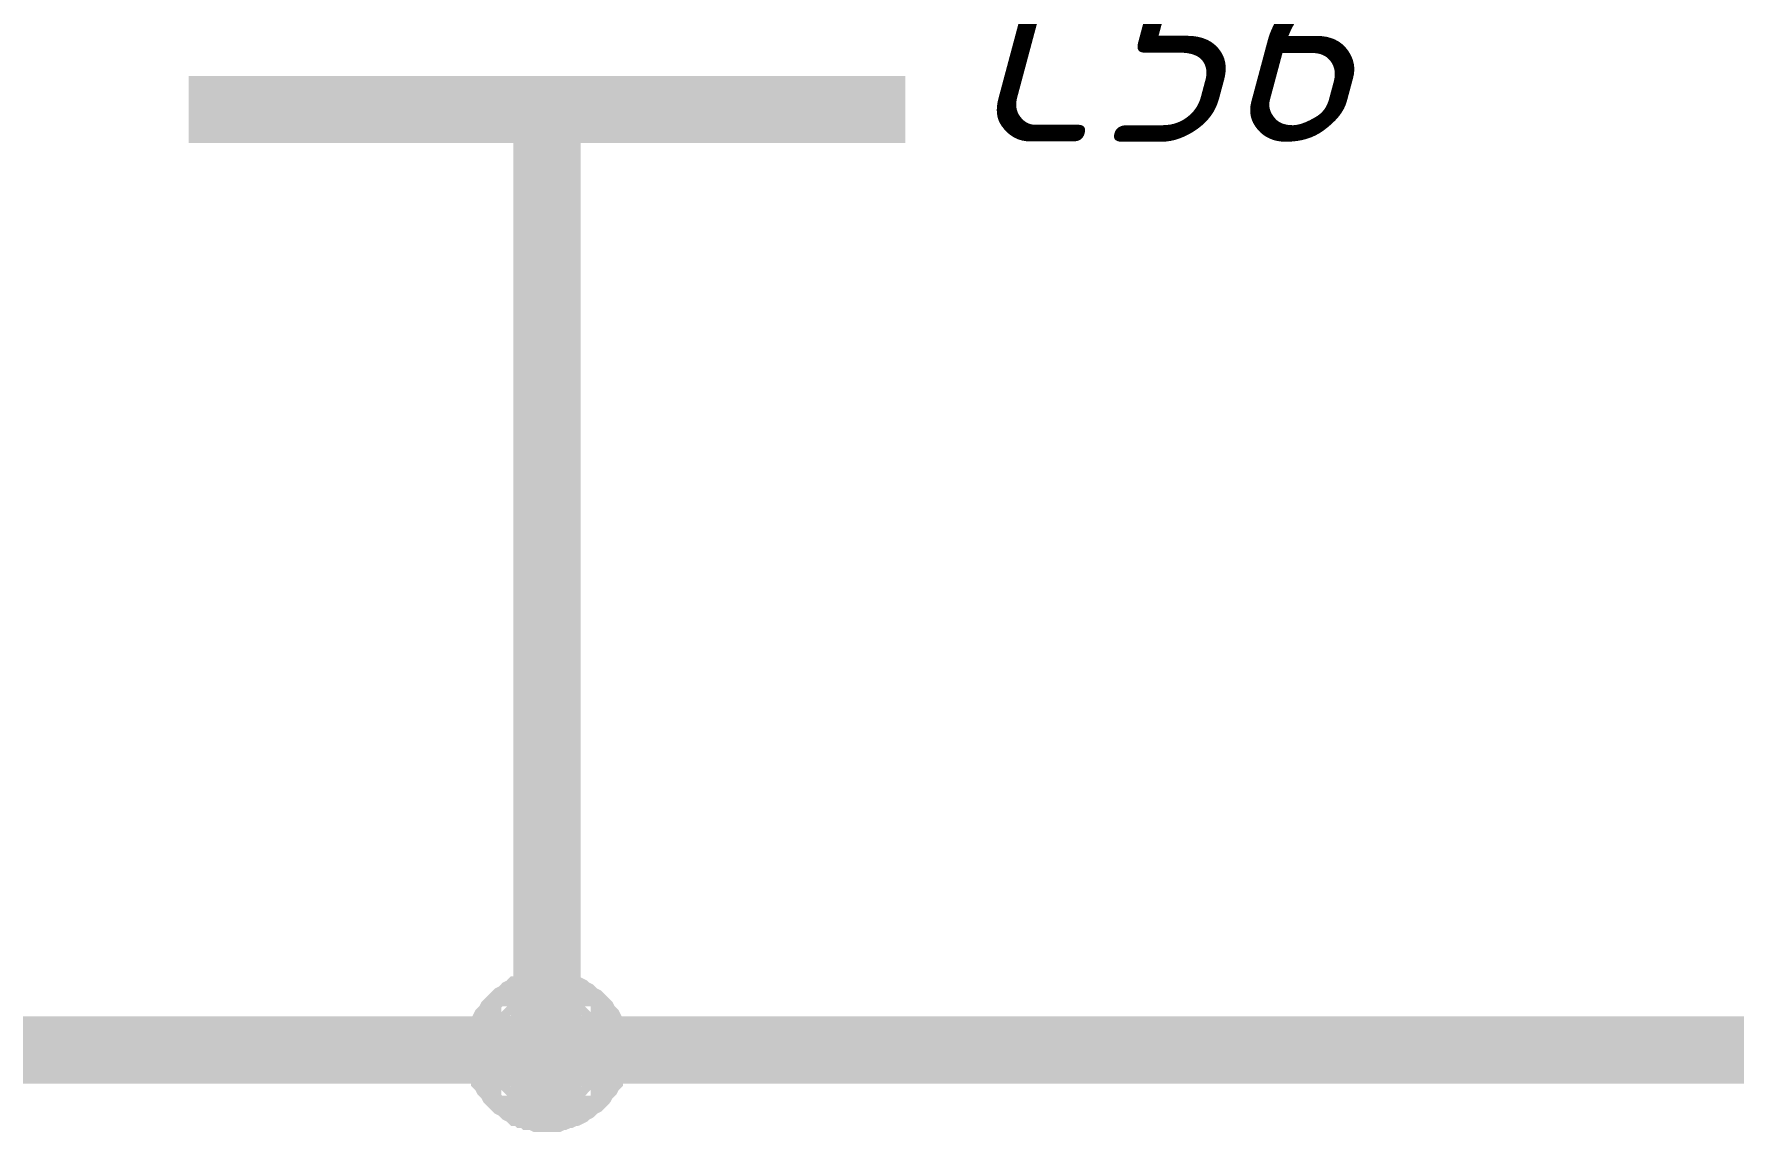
# Model space of a CAD drawing. Header units: inches. Extents: x 0 to 841, y 0 to 594.
# Drawn here: x 529.29 to 548.25, y 39.09 to 51.33 of the extents above; entities that cross this region are included whole.
import ezdxf

# ---------------------------------------------------------------- set-up
doc = ezdxf.new("R2010")
doc.units = ezdxf.units.IN
doc.layers.add('Sheet', color=255, linetype='Continuous')
doc.styles.get("Standard").update_dxf_attribs({"font": 'isocpeui.ttf'})

msp = doc.modelspace()

# ---------------------------------------------------------------- linework, layer by layer
at = {"layer": 'Sheet'}
for points in [[(531.015, 50.488, 0.749, 0.749, 0), (539.01, 50.488, 0.749, 0.749, 0)], [(535.012, 50.488, 0.749, 0.749, 0), (535.012, 44.986, 0.749, 0.749, 0)], [(535.012, 49.994, 0.3, 0.3, 0), (535.012, 44.986, 0.3, 0.3, 0)], [(535.012, 40, 0.749, 0.749, 0), (535.012, 44.986, 0.749, 0.749, 0)], [(534.249, 40, 0.3, 0.3, 0), (534.249, 40.045, 0.3, 0.3, 0), (534.249, 40.067, 0.3, 0.3, 0), (534.249, 40.112, 0.3, 0.3, 0), (534.271, 40.157, 0.3, 0.3, 0), (534.271, 40.179, 0.3, 0.3, 0), (534.294, 40.224, 0.3, 0.3, 0), (534.294, 40.247, 0.3, 0.3, 0), (534.316, 40.292, 0.3, 0.3, 0), (534.316, 40.314, 0.3, 0.3, 0), (534.339, 40.359, 0.3, 0.3, 0), (534.361, 40.382, 0.3, 0.3, 0), (534.384, 40.404, 0.3, 0.3, 0), (534.406, 40.449, 0.3, 0.3, 0), (534.428, 40.471, 0.3, 0.3, 0), (534.451, 40.494, 0.3, 0.3, 0), (534.473, 40.516, 0.3, 0.3, 0), (534.496, 40.539, 0.3, 0.3, 0), (534.518, 40.561, 0.3, 0.3, 0), (534.563, 40.584, 0.3, 0.3, 0), (534.586, 40.606, 0.3, 0.3, 0), (534.608, 40.629, 0.3, 0.3, 0), (534.653, 40.651, 0.3, 0.3, 0), (534.675, 40.674, 0.3, 0.3, 0), (534.72, 40.674, 0.3, 0.3, 0), (534.743, 40.696, 0.3, 0.3, 0), (534.788, 40.696, 0.3, 0.3, 0), (534.81, 40.718, 0.3, 0.3, 0), (534.855, 40.718, 0.3, 0.3, 0), (534.9, 40.741, 0.3, 0.3, 0), (534.923, 40.741, 0.3, 0.3, 0), (534.967, 40.741, 0.3, 0.3, 0), (535.012, 40.741, 0.3, 0.3, 0)], [(534.249, 40, 0.0991, 0.0991, 0), (534.249, 40.045, 0.0991, 0.0991, 0), (534.249, 40.067, 0.0991, 0.0991, 0), (534.249, 40.112, 0.0991, 0.0991, 0), (534.271, 40.157, 0.0991, 0.0991, 0), (534.271, 40.179, 0.0991, 0.0991, 0), (534.294, 40.224, 0.0991, 0.0991, 0), (534.294, 40.247, 0.0991, 0.0991, 0), (534.316, 40.292, 0.0991, 0.0991, 0), (534.316, 40.314, 0.0991, 0.0991, 0), (534.339, 40.359, 0.0991, 0.0991, 0), (534.361, 40.382, 0.0991, 0.0991, 0), (534.384, 40.404, 0.0991, 0.0991, 0), (534.406, 40.449, 0.0991, 0.0991, 0), (534.428, 40.471, 0.0991, 0.0991, 0), (534.451, 40.494, 0.0991, 0.0991, 0), (534.473, 40.516, 0.0991, 0.0991, 0), (534.496, 40.539, 0.0991, 0.0991, 0), (534.518, 40.561, 0.0991, 0.0991, 0), (534.563, 40.584, 0.0991, 0.0991, 0), (534.586, 40.606, 0.0991, 0.0991, 0), (534.608, 40.629, 0.0991, 0.0991, 0), (534.653, 40.651, 0.0991, 0.0991, 0), (534.675, 40.674, 0.0991, 0.0991, 0), (534.72, 40.674, 0.0991, 0.0991, 0), (534.743, 40.696, 0.0991, 0.0991, 0), (534.788, 40.696, 0.0991, 0.0991, 0), (534.81, 40.718, 0.0991, 0.0991, 0), (534.855, 40.718, 0.0991, 0.0991, 0), (534.9, 40.741, 0.0991, 0.0991, 0), (534.923, 40.741, 0.0991, 0.0991, 0), (534.967, 40.741, 0.0991, 0.0991, 0), (535.012, 40.741, 0.0991, 0.0991, 0)], [(535.012, 40.741, 0.3, 0.3, 0), (535.012, 40.741, 0.3, 0.3, 0)], [(535.012, 40.741, 0.3, 0.3, 0), (535.057, 40.741, 0.3, 0.3, 0), (535.08, 40.741, 0.3, 0.3, 0), (535.125, 40.741, 0.3, 0.3, 0), (535.17, 40.718, 0.3, 0.3, 0), (535.192, 40.718, 0.3, 0.3, 0), (535.237, 40.696, 0.3, 0.3, 0), (535.259, 40.696, 0.3, 0.3, 0), (535.304, 40.674, 0.3, 0.3, 0), (535.327, 40.674, 0.3, 0.3, 0), (535.372, 40.651, 0.3, 0.3, 0), (535.394, 40.629, 0.3, 0.3, 0), (535.439, 40.606, 0.3, 0.3, 0), (535.462, 40.584, 0.3, 0.3, 0), (535.484, 40.561, 0.3, 0.3, 0), (535.529, 40.539, 0.3, 0.3, 0), (535.551, 40.516, 0.3, 0.3, 0), (535.574, 40.494, 0.3, 0.3, 0), (535.596, 40.471, 0.3, 0.3, 0), (535.619, 40.449, 0.3, 0.3, 0), (535.641, 40.404, 0.3, 0.3, 0), (535.664, 40.382, 0.3, 0.3, 0), (535.686, 40.359, 0.3, 0.3, 0), (535.709, 40.314, 0.3, 0.3, 0), (535.709, 40.292, 0.3, 0.3, 0), (535.731, 40.247, 0.3, 0.3, 0), (535.731, 40.224, 0.3, 0.3, 0), (535.753, 40.179, 0.3, 0.3, 0), (535.753, 40.157, 0.3, 0.3, 0), (535.776, 40.112, 0.3, 0.3, 0), (535.776, 40.067, 0.3, 0.3, 0), (535.776, 40.045, 0.3, 0.3, 0), (535.776, 40, 0.3, 0.3, 0)], [(535.012, 40.741, 0.0991, 0.0991, 0), (535.012, 40.741, 0.0991, 0.0991, 0)], [(535.012, 40.741, 0.0991, 0.0991, 0), (535.057, 40.741, 0.0991, 0.0991, 0), (535.08, 40.741, 0.0991, 0.0991, 0), (535.125, 40.741, 0.0991, 0.0991, 0), (535.17, 40.718, 0.0991, 0.0991, 0), (535.192, 40.718, 0.0991, 0.0991, 0), (535.237, 40.696, 0.0991, 0.0991, 0), (535.259, 40.696, 0.0991, 0.0991, 0), (535.304, 40.674, 0.0991, 0.0991, 0), (535.327, 40.674, 0.0991, 0.0991, 0), (535.372, 40.651, 0.0991, 0.0991, 0), (535.394, 40.629, 0.0991, 0.0991, 0), (535.439, 40.606, 0.0991, 0.0991, 0), (535.462, 40.584, 0.0991, 0.0991, 0), (535.484, 40.561, 0.0991, 0.0991, 0), (535.529, 40.539, 0.0991, 0.0991, 0), (535.551, 40.516, 0.0991, 0.0991, 0), (535.574, 40.494, 0.0991, 0.0991, 0), (535.596, 40.471, 0.0991, 0.0991, 0), (535.619, 40.449, 0.0991, 0.0991, 0), (535.641, 40.404, 0.0991, 0.0991, 0), (535.664, 40.382, 0.0991, 0.0991, 0), (535.686, 40.359, 0.0991, 0.0991, 0), (535.709, 40.314, 0.0991, 0.0991, 0), (535.709, 40.292, 0.0991, 0.0991, 0), (535.731, 40.247, 0.0991, 0.0991, 0), (535.731, 40.224, 0.0991, 0.0991, 0), (535.753, 40.179, 0.0991, 0.0991, 0), (535.753, 40.157, 0.0991, 0.0991, 0), (535.776, 40.112, 0.0991, 0.0991, 0), (535.776, 40.067, 0.0991, 0.0991, 0), (535.776, 40.045, 0.0991, 0.0991, 0), (535.776, 40, 0.0991, 0.0991, 0)], [(534.496, 40, 0.3, 0.3, 0), (534.496, 40.022, 0.3, 0.3, 0), (534.496, 40.045, 0.3, 0.3, 0), (534.496, 40.067, 0.3, 0.3, 0), (534.496, 40.09, 0.3, 0.3, 0), (534.518, 40.112, 0.3, 0.3, 0), (534.518, 40.135, 0.3, 0.3, 0), (534.518, 40.179, 0.3, 0.3, 0), (534.541, 40.202, 0.3, 0.3, 0), (534.541, 40.202, 0.3, 0.3, 0), (534.563, 40.224, 0.3, 0.3, 0), (534.563, 40.247, 0.3, 0.3, 0), (534.586, 40.269, 0.3, 0.3, 0), (534.586, 40.292, 0.3, 0.3, 0), (534.608, 40.314, 0.3, 0.3, 0), (534.631, 40.337, 0.3, 0.3, 0), (534.653, 40.337, 0.3, 0.3, 0), (534.653, 40.359, 0.3, 0.3, 0), (534.675, 40.382, 0.3, 0.3, 0), (534.698, 40.404, 0.3, 0.3, 0), (534.72, 40.404, 0.3, 0.3, 0), (534.743, 40.426, 0.3, 0.3, 0), (534.765, 40.426, 0.3, 0.3, 0), (534.788, 40.449, 0.3, 0.3, 0), (534.81, 40.449, 0.3, 0.3, 0), (534.833, 40.471, 0.3, 0.3, 0), (534.855, 40.471, 0.3, 0.3, 0), (534.878, 40.471, 0.3, 0.3, 0), (534.9, 40.494, 0.3, 0.3, 0), (534.923, 40.494, 0.3, 0.3, 0), (534.967, 40.494, 0.3, 0.3, 0), (534.99, 40.494, 0.3, 0.3, 0), (535.012, 40.494, 0.3, 0.3, 0)], [(535.012, 40.494, 0.3, 0.3, 0), (535.012, 40.494, 0.3, 0.3, 0)], [(535.012, 40.494, 0.3, 0.3, 0), (535.035, 40.494, 0.3, 0.3, 0), (535.057, 40.494, 0.3, 0.3, 0), (535.08, 40.494, 0.3, 0.3, 0), (535.102, 40.494, 0.3, 0.3, 0), (535.125, 40.471, 0.3, 0.3, 0), (535.147, 40.471, 0.3, 0.3, 0), (535.192, 40.471, 0.3, 0.3, 0), (535.214, 40.449, 0.3, 0.3, 0), (535.214, 40.449, 0.3, 0.3, 0), (535.237, 40.426, 0.3, 0.3, 0), (535.259, 40.426, 0.3, 0.3, 0), (535.282, 40.404, 0.3, 0.3, 0), (535.304, 40.404, 0.3, 0.3, 0), (535.327, 40.382, 0.3, 0.3, 0), (535.349, 40.359, 0.3, 0.3, 0), (535.349, 40.337, 0.3, 0.3, 0), (535.372, 40.337, 0.3, 0.3, 0), (535.394, 40.314, 0.3, 0.3, 0), (535.417, 40.292, 0.3, 0.3, 0), (535.417, 40.269, 0.3, 0.3, 0), (535.439, 40.247, 0.3, 0.3, 0), (535.439, 40.224, 0.3, 0.3, 0), (535.462, 40.202, 0.3, 0.3, 0), (535.462, 40.202, 0.3, 0.3, 0), (535.484, 40.179, 0.3, 0.3, 0), (535.484, 40.135, 0.3, 0.3, 0), (535.484, 40.112, 0.3, 0.3, 0), (535.506, 40.09, 0.3, 0.3, 0), (535.506, 40.067, 0.3, 0.3, 0), (535.506, 40.045, 0.3, 0.3, 0), (535.506, 40.022, 0.3, 0.3, 0), (535.506, 40, 0.3, 0.3, 0)], [(534.496, 40, 0.0991, 0.0991, 0), (534.496, 40.022, 0.0991, 0.0991, 0), (534.496, 40.045, 0.0991, 0.0991, 0), (534.496, 40.067, 0.0991, 0.0991, 0), (534.496, 40.09, 0.0991, 0.0991, 0), (534.518, 40.112, 0.0991, 0.0991, 0), (534.518, 40.135, 0.0991, 0.0991, 0), (534.518, 40.179, 0.0991, 0.0991, 0), (534.541, 40.202, 0.0991, 0.0991, 0), (534.541, 40.202, 0.0991, 0.0991, 0), (534.563, 40.224, 0.0991, 0.0991, 0), (534.563, 40.247, 0.0991, 0.0991, 0), (534.586, 40.269, 0.0991, 0.0991, 0), (534.586, 40.292, 0.0991, 0.0991, 0), (534.608, 40.314, 0.0991, 0.0991, 0), (534.631, 40.337, 0.0991, 0.0991, 0), (534.653, 40.337, 0.0991, 0.0991, 0), (534.653, 40.359, 0.0991, 0.0991, 0), (534.675, 40.382, 0.0991, 0.0991, 0), (534.698, 40.404, 0.0991, 0.0991, 0), (534.72, 40.404, 0.0991, 0.0991, 0), (534.743, 40.426, 0.0991, 0.0991, 0), (534.765, 40.426, 0.0991, 0.0991, 0), (534.788, 40.449, 0.0991, 0.0991, 0), (534.81, 40.449, 0.0991, 0.0991, 0), (534.833, 40.471, 0.0991, 0.0991, 0), (534.855, 40.471, 0.0991, 0.0991, 0), (534.878, 40.471, 0.0991, 0.0991, 0), (534.9, 40.494, 0.0991, 0.0991, 0), (534.923, 40.494, 0.0991, 0.0991, 0), (534.967, 40.494, 0.0991, 0.0991, 0), (534.99, 40.494, 0.0991, 0.0991, 0), (535.012, 40.494, 0.0991, 0.0991, 0)], [(535.012, 40.494, 0.0991, 0.0991, 0), (535.012, 40.494, 0.0991, 0.0991, 0)], [(535.012, 40.494, 0.0991, 0.0991, 0), (535.035, 40.494, 0.0991, 0.0991, 0), (535.057, 40.494, 0.0991, 0.0991, 0), (535.08, 40.494, 0.0991, 0.0991, 0), (535.102, 40.494, 0.0991, 0.0991, 0), (535.125, 40.471, 0.0991, 0.0991, 0), (535.147, 40.471, 0.0991, 0.0991, 0), (535.192, 40.471, 0.0991, 0.0991, 0), (535.214, 40.449, 0.0991, 0.0991, 0), (535.214, 40.449, 0.0991, 0.0991, 0), (535.237, 40.426, 0.0991, 0.0991, 0), (535.259, 40.426, 0.0991, 0.0991, 0), (535.282, 40.404, 0.0991, 0.0991, 0), (535.304, 40.404, 0.0991, 0.0991, 0), (535.327, 40.382, 0.0991, 0.0991, 0), (535.349, 40.359, 0.0991, 0.0991, 0), (535.349, 40.337, 0.0991, 0.0991, 0), (535.372, 40.337, 0.0991, 0.0991, 0), (535.394, 40.314, 0.0991, 0.0991, 0), (535.417, 40.292, 0.0991, 0.0991, 0), (535.417, 40.269, 0.0991, 0.0991, 0), (535.439, 40.247, 0.0991, 0.0991, 0), (535.439, 40.224, 0.0991, 0.0991, 0), (535.462, 40.202, 0.0991, 0.0991, 0), (535.462, 40.202, 0.0991, 0.0991, 0), (535.484, 40.179, 0.0991, 0.0991, 0), (535.484, 40.135, 0.0991, 0.0991, 0), (535.484, 40.112, 0.0991, 0.0991, 0), (535.506, 40.09, 0.0991, 0.0991, 0), (535.506, 40.067, 0.0991, 0.0991, 0), (535.506, 40.045, 0.0991, 0.0991, 0), (535.506, 40.022, 0.0991, 0.0991, 0), (535.506, 40, 0.0991, 0.0991, 0)], [(520.011, 40, 0.749, 0.749, 0), (520.011, 40, 0.749, 0.749, 0), (555, 40, 0.749, 0.749, 0)], [(535.012, 39.236, 0.3, 0.3, 0), (534.967, 39.236, 0.3, 0.3, 0), (534.923, 39.236, 0.3, 0.3, 0), (534.9, 39.236, 0.3, 0.3, 0), (534.855, 39.259, 0.3, 0.3, 0), (534.81, 39.259, 0.3, 0.3, 0), (534.788, 39.281, 0.3, 0.3, 0), (534.743, 39.281, 0.3, 0.3, 0), (534.72, 39.304, 0.3, 0.3, 0), (534.675, 39.304, 0.3, 0.3, 0), (534.653, 39.326, 0.3, 0.3, 0), (534.608, 39.348, 0.3, 0.3, 0), (534.586, 39.371, 0.3, 0.3, 0), (534.563, 39.393, 0.3, 0.3, 0), (534.518, 39.416, 0.3, 0.3, 0), (534.496, 39.438, 0.3, 0.3, 0), (534.473, 39.461, 0.3, 0.3, 0), (534.451, 39.483, 0.3, 0.3, 0), (534.428, 39.506, 0.3, 0.3, 0), (534.406, 39.551, 0.3, 0.3, 0), (534.384, 39.573, 0.3, 0.3, 0), (534.361, 39.596, 0.3, 0.3, 0), (534.339, 39.64, 0.3, 0.3, 0), (534.316, 39.663, 0.3, 0.3, 0), (534.316, 39.708, 0.3, 0.3, 0), (534.294, 39.73, 0.3, 0.3, 0), (534.294, 39.775, 0.3, 0.3, 0), (534.271, 39.798, 0.3, 0.3, 0), (534.271, 39.843, 0.3, 0.3, 0), (534.249, 39.887, 0.3, 0.3, 0), (534.249, 39.91, 0.3, 0.3, 0), (534.249, 39.955, 0.3, 0.3, 0), (534.249, 40, 0.3, 0.3, 0)], [(534.249, 40, 0.3, 0.3, 0), (534.249, 40, 0.3, 0.3, 0)], [(535.012, 39.236, 0.0991, 0.0991, 0), (534.967, 39.236, 0.0991, 0.0991, 0), (534.923, 39.236, 0.0991, 0.0991, 0), (534.9, 39.236, 0.0991, 0.0991, 0), (534.855, 39.259, 0.0991, 0.0991, 0), (534.81, 39.259, 0.0991, 0.0991, 0), (534.788, 39.281, 0.0991, 0.0991, 0), (534.743, 39.281, 0.0991, 0.0991, 0), (534.72, 39.304, 0.0991, 0.0991, 0), (534.675, 39.304, 0.0991, 0.0991, 0), (534.653, 39.326, 0.0991, 0.0991, 0), (534.608, 39.348, 0.0991, 0.0991, 0), (534.586, 39.371, 0.0991, 0.0991, 0), (534.563, 39.393, 0.0991, 0.0991, 0), (534.518, 39.416, 0.0991, 0.0991, 0), (534.496, 39.438, 0.0991, 0.0991, 0), (534.473, 39.461, 0.0991, 0.0991, 0), (534.451, 39.483, 0.0991, 0.0991, 0), (534.428, 39.506, 0.0991, 0.0991, 0), (534.406, 39.551, 0.0991, 0.0991, 0), (534.384, 39.573, 0.0991, 0.0991, 0), (534.361, 39.596, 0.0991, 0.0991, 0), (534.339, 39.64, 0.0991, 0.0991, 0), (534.316, 39.663, 0.0991, 0.0991, 0), (534.316, 39.708, 0.0991, 0.0991, 0), (534.294, 39.73, 0.0991, 0.0991, 0), (534.294, 39.775, 0.0991, 0.0991, 0), (534.271, 39.798, 0.0991, 0.0991, 0), (534.271, 39.843, 0.0991, 0.0991, 0), (534.249, 39.887, 0.0991, 0.0991, 0), (534.249, 39.91, 0.0991, 0.0991, 0), (534.249, 39.955, 0.0991, 0.0991, 0), (534.249, 40, 0.0991, 0.0991, 0)], [(534.249, 40, 0.0991, 0.0991, 0), (534.249, 40, 0.0991, 0.0991, 0)], [(535.012, 39.483, 0.3, 0.3, 0), (534.99, 39.483, 0.3, 0.3, 0), (534.967, 39.483, 0.3, 0.3, 0), (534.923, 39.483, 0.3, 0.3, 0), (534.9, 39.483, 0.3, 0.3, 0), (534.878, 39.506, 0.3, 0.3, 0), (534.855, 39.506, 0.3, 0.3, 0), (534.833, 39.506, 0.3, 0.3, 0), (534.81, 39.528, 0.3, 0.3, 0), (534.788, 39.528, 0.3, 0.3, 0), (534.765, 39.551, 0.3, 0.3, 0), (534.743, 39.551, 0.3, 0.3, 0), (534.72, 39.573, 0.3, 0.3, 0), (534.698, 39.573, 0.3, 0.3, 0), (534.675, 39.596, 0.3, 0.3, 0), (534.653, 39.618, 0.3, 0.3, 0), (534.653, 39.64, 0.3, 0.3, 0), (534.631, 39.64, 0.3, 0.3, 0), (534.608, 39.663, 0.3, 0.3, 0), (534.586, 39.685, 0.3, 0.3, 0), (534.586, 39.708, 0.3, 0.3, 0), (534.563, 39.73, 0.3, 0.3, 0), (534.563, 39.753, 0.3, 0.3, 0), (534.541, 39.775, 0.3, 0.3, 0), (534.541, 39.798, 0.3, 0.3, 0), (534.518, 39.82, 0.3, 0.3, 0), (534.518, 39.843, 0.3, 0.3, 0), (534.518, 39.865, 0.3, 0.3, 0), (534.496, 39.887, 0.3, 0.3, 0), (534.496, 39.91, 0.3, 0.3, 0), (534.496, 39.955, 0.3, 0.3, 0), (534.496, 39.977, 0.3, 0.3, 0), (534.496, 40, 0.3, 0.3, 0)], [(534.496, 40, 0.3, 0.3, 0), (534.496, 40, 0.3, 0.3, 0)], [(535.012, 39.483, 0.0991, 0.0991, 0), (534.99, 39.483, 0.0991, 0.0991, 0), (534.967, 39.483, 0.0991, 0.0991, 0), (534.923, 39.483, 0.0991, 0.0991, 0), (534.9, 39.483, 0.0991, 0.0991, 0), (534.878, 39.506, 0.0991, 0.0991, 0), (534.855, 39.506, 0.0991, 0.0991, 0), (534.833, 39.506, 0.0991, 0.0991, 0), (534.81, 39.528, 0.0991, 0.0991, 0), (534.788, 39.528, 0.0991, 0.0991, 0), (534.765, 39.551, 0.0991, 0.0991, 0), (534.743, 39.551, 0.0991, 0.0991, 0), (534.72, 39.573, 0.0991, 0.0991, 0), (534.698, 39.573, 0.0991, 0.0991, 0), (534.675, 39.596, 0.0991, 0.0991, 0), (534.653, 39.618, 0.0991, 0.0991, 0), (534.653, 39.64, 0.0991, 0.0991, 0), (534.631, 39.64, 0.0991, 0.0991, 0), (534.608, 39.663, 0.0991, 0.0991, 0), (534.586, 39.685, 0.0991, 0.0991, 0), (534.586, 39.708, 0.0991, 0.0991, 0), (534.563, 39.73, 0.0991, 0.0991, 0), (534.563, 39.753, 0.0991, 0.0991, 0), (534.541, 39.775, 0.0991, 0.0991, 0), (534.541, 39.798, 0.0991, 0.0991, 0), (534.518, 39.82, 0.0991, 0.0991, 0), (534.518, 39.843, 0.0991, 0.0991, 0), (534.518, 39.865, 0.0991, 0.0991, 0), (534.496, 39.887, 0.0991, 0.0991, 0), (534.496, 39.91, 0.0991, 0.0991, 0), (534.496, 39.955, 0.0991, 0.0991, 0), (534.496, 39.977, 0.0991, 0.0991, 0), (534.496, 40, 0.0991, 0.0991, 0)], [(534.496, 40, 0.0991, 0.0991, 0), (534.496, 40, 0.0991, 0.0991, 0)], [(535.776, 40, 0.3, 0.3, 0), (535.776, 39.955, 0.3, 0.3, 0), (535.776, 39.91, 0.3, 0.3, 0), (535.776, 39.887, 0.3, 0.3, 0), (535.753, 39.843, 0.3, 0.3, 0), (535.753, 39.798, 0.3, 0.3, 0), (535.731, 39.775, 0.3, 0.3, 0), (535.731, 39.73, 0.3, 0.3, 0), (535.709, 39.708, 0.3, 0.3, 0), (535.709, 39.663, 0.3, 0.3, 0), (535.686, 39.64, 0.3, 0.3, 0), (535.664, 39.596, 0.3, 0.3, 0), (535.641, 39.573, 0.3, 0.3, 0), (535.619, 39.551, 0.3, 0.3, 0), (535.596, 39.506, 0.3, 0.3, 0), (535.574, 39.483, 0.3, 0.3, 0), (535.551, 39.461, 0.3, 0.3, 0), (535.529, 39.438, 0.3, 0.3, 0), (535.484, 39.416, 0.3, 0.3, 0), (535.462, 39.393, 0.3, 0.3, 0), (535.439, 39.371, 0.3, 0.3, 0), (535.394, 39.348, 0.3, 0.3, 0), (535.372, 39.326, 0.3, 0.3, 0), (535.327, 39.304, 0.3, 0.3, 0), (535.304, 39.304, 0.3, 0.3, 0), (535.259, 39.281, 0.3, 0.3, 0), (535.237, 39.281, 0.3, 0.3, 0), (535.192, 39.259, 0.3, 0.3, 0), (535.17, 39.259, 0.3, 0.3, 0), (535.125, 39.236, 0.3, 0.3, 0), (535.08, 39.236, 0.3, 0.3, 0), (535.057, 39.236, 0.3, 0.3, 0), (535.012, 39.236, 0.3, 0.3, 0)], [(535.506, 40, 0.3, 0.3, 0), (535.506, 39.977, 0.3, 0.3, 0), (535.506, 39.955, 0.3, 0.3, 0), (535.506, 39.91, 0.3, 0.3, 0), (535.506, 39.887, 0.3, 0.3, 0), (535.484, 39.865, 0.3, 0.3, 0), (535.484, 39.843, 0.3, 0.3, 0), (535.484, 39.82, 0.3, 0.3, 0), (535.462, 39.798, 0.3, 0.3, 0), (535.462, 39.775, 0.3, 0.3, 0), (535.439, 39.753, 0.3, 0.3, 0), (535.439, 39.73, 0.3, 0.3, 0), (535.417, 39.708, 0.3, 0.3, 0), (535.417, 39.685, 0.3, 0.3, 0), (535.394, 39.663, 0.3, 0.3, 0), (535.372, 39.64, 0.3, 0.3, 0), (535.349, 39.64, 0.3, 0.3, 0), (535.349, 39.618, 0.3, 0.3, 0), (535.327, 39.596, 0.3, 0.3, 0), (535.304, 39.573, 0.3, 0.3, 0), (535.282, 39.573, 0.3, 0.3, 0), (535.259, 39.551, 0.3, 0.3, 0), (535.237, 39.551, 0.3, 0.3, 0), (535.214, 39.528, 0.3, 0.3, 0), (535.214, 39.528, 0.3, 0.3, 0), (535.192, 39.506, 0.3, 0.3, 0), (535.147, 39.506, 0.3, 0.3, 0), (535.125, 39.506, 0.3, 0.3, 0), (535.102, 39.483, 0.3, 0.3, 0), (535.08, 39.483, 0.3, 0.3, 0), (535.057, 39.483, 0.3, 0.3, 0), (535.035, 39.483, 0.3, 0.3, 0), (535.012, 39.483, 0.3, 0.3, 0)], [(535.776, 40, 0.0991, 0.0991, 0), (535.776, 39.955, 0.0991, 0.0991, 0), (535.776, 39.91, 0.0991, 0.0991, 0), (535.776, 39.887, 0.0991, 0.0991, 0), (535.753, 39.843, 0.0991, 0.0991, 0), (535.753, 39.798, 0.0991, 0.0991, 0), (535.731, 39.775, 0.0991, 0.0991, 0), (535.731, 39.73, 0.0991, 0.0991, 0), (535.709, 39.708, 0.0991, 0.0991, 0), (535.709, 39.663, 0.0991, 0.0991, 0), (535.686, 39.64, 0.0991, 0.0991, 0), (535.664, 39.596, 0.0991, 0.0991, 0), (535.641, 39.573, 0.0991, 0.0991, 0), (535.619, 39.551, 0.0991, 0.0991, 0), (535.596, 39.506, 0.0991, 0.0991, 0), (535.574, 39.483, 0.0991, 0.0991, 0), (535.551, 39.461, 0.0991, 0.0991, 0), (535.529, 39.438, 0.0991, 0.0991, 0), (535.484, 39.416, 0.0991, 0.0991, 0), (535.462, 39.393, 0.0991, 0.0991, 0), (535.439, 39.371, 0.0991, 0.0991, 0), (535.394, 39.348, 0.0991, 0.0991, 0), (535.372, 39.326, 0.0991, 0.0991, 0), (535.327, 39.304, 0.0991, 0.0991, 0), (535.304, 39.304, 0.0991, 0.0991, 0), (535.259, 39.281, 0.0991, 0.0991, 0), (535.237, 39.281, 0.0991, 0.0991, 0), (535.192, 39.259, 0.0991, 0.0991, 0), (535.17, 39.259, 0.0991, 0.0991, 0), (535.125, 39.236, 0.0991, 0.0991, 0), (535.08, 39.236, 0.0991, 0.0991, 0), (535.057, 39.236, 0.0991, 0.0991, 0), (535.012, 39.236, 0.0991, 0.0991, 0)], [(535.506, 40, 0.0991, 0.0991, 0), (535.506, 39.977, 0.0991, 0.0991, 0), (535.506, 39.955, 0.0991, 0.0991, 0), (535.506, 39.91, 0.0991, 0.0991, 0), (535.506, 39.887, 0.0991, 0.0991, 0), (535.484, 39.865, 0.0991, 0.0991, 0), (535.484, 39.843, 0.0991, 0.0991, 0), (535.484, 39.82, 0.0991, 0.0991, 0), (535.462, 39.798, 0.0991, 0.0991, 0), (535.462, 39.775, 0.0991, 0.0991, 0), (535.439, 39.753, 0.0991, 0.0991, 0), (535.439, 39.73, 0.0991, 0.0991, 0), (535.417, 39.708, 0.0991, 0.0991, 0), (535.417, 39.685, 0.0991, 0.0991, 0), (535.394, 39.663, 0.0991, 0.0991, 0), (535.372, 39.64, 0.0991, 0.0991, 0), (535.349, 39.64, 0.0991, 0.0991, 0), (535.349, 39.618, 0.0991, 0.0991, 0), (535.327, 39.596, 0.0991, 0.0991, 0), (535.304, 39.573, 0.0991, 0.0991, 0), (535.282, 39.573, 0.0991, 0.0991, 0), (535.259, 39.551, 0.0991, 0.0991, 0), (535.237, 39.551, 0.0991, 0.0991, 0), (535.214, 39.528, 0.0991, 0.0991, 0), (535.214, 39.528, 0.0991, 0.0991, 0), (535.192, 39.506, 0.0991, 0.0991, 0), (535.147, 39.506, 0.0991, 0.0991, 0), (535.125, 39.506, 0.0991, 0.0991, 0), (535.102, 39.483, 0.0991, 0.0991, 0), (535.08, 39.483, 0.0991, 0.0991, 0), (535.057, 39.483, 0.0991, 0.0991, 0), (535.035, 39.483, 0.0991, 0.0991, 0), (535.012, 39.483, 0.0991, 0.0991, 0)], [(535.506, 40, 0.3, 0.3, 0), (535.506, 40, 0.3, 0.3, 0), (535.506, 40, 0.3, 0.3, 0), (535.506, 40, 0.3, 0.3, 0), (535.506, 40, 0.3, 0.3, 0), (535.506, 40, 0.3, 0.3, 0), (535.506, 40, 0.3, 0.3, 0), (535.506, 40, 0.3, 0.3, 0), (535.506, 40, 0.3, 0.3, 0), (535.506, 40, 0.3, 0.3, 0), (535.506, 40, 0.3, 0.3, 0), (535.506, 40, 0.3, 0.3, 0), (535.506, 40, 0.3, 0.3, 0), (535.506, 40, 0.3, 0.3, 0), (535.506, 40, 0.3, 0.3, 0), (535.506, 40, 0.3, 0.3, 0), (535.506, 40, 0.3, 0.3, 0), (535.506, 40, 0.3, 0.3, 0), (535.506, 40, 0.3, 0.3, 0), (535.506, 40, 0.3, 0.3, 0), (535.506, 40, 0.3, 0.3, 0), (535.506, 40, 0.3, 0.3, 0), (535.506, 40, 0.3, 0.3, 0), (535.506, 40, 0.3, 0.3, 0), (535.506, 40, 0.3, 0.3, 0), (535.506, 40, 0.3, 0.3, 0), (535.506, 40, 0.3, 0.3, 0), (535.506, 40, 0.3, 0.3, 0), (535.506, 40, 0.3, 0.3, 0), (535.506, 40, 0.3, 0.3, 0), (535.506, 40, 0.3, 0.3, 0), (535.506, 40, 0.3, 0.3, 0), (535.506, 40, 0.3, 0.3, 0)], [(535.506, 40, 0.3, 0.3, 0), (535.506, 40, 0.3, 0.3, 0)], [(535.506, 40, 0.0991, 0.0991, 0), (535.506, 40, 0.0991, 0.0991, 0), (535.506, 40, 0.0991, 0.0991, 0), (535.506, 40, 0.0991, 0.0991, 0), (535.506, 40, 0.0991, 0.0991, 0), (535.506, 40, 0.0991, 0.0991, 0), (535.506, 40, 0.0991, 0.0991, 0), (535.506, 40, 0.0991, 0.0991, 0), (535.506, 40, 0.0991, 0.0991, 0), (535.506, 40, 0.0991, 0.0991, 0), (535.506, 40, 0.0991, 0.0991, 0), (535.506, 40, 0.0991, 0.0991, 0), (535.506, 40, 0.0991, 0.0991, 0), (535.506, 40, 0.0991, 0.0991, 0), (535.506, 40, 0.0991, 0.0991, 0), (535.506, 40, 0.0991, 0.0991, 0), (535.506, 40, 0.0991, 0.0991, 0), (535.506, 40, 0.0991, 0.0991, 0), (535.506, 40, 0.0991, 0.0991, 0), (535.506, 40, 0.0991, 0.0991, 0), (535.506, 40, 0.0991, 0.0991, 0), (535.506, 40, 0.0991, 0.0991, 0), (535.506, 40, 0.0991, 0.0991, 0), (535.506, 40, 0.0991, 0.0991, 0), (535.506, 40, 0.0991, 0.0991, 0), (535.506, 40, 0.0991, 0.0991, 0), (535.506, 40, 0.0991, 0.0991, 0), (535.506, 40, 0.0991, 0.0991, 0), (535.506, 40, 0.0991, 0.0991, 0), (535.506, 40, 0.0991, 0.0991, 0), (535.506, 40, 0.0991, 0.0991, 0), (535.506, 40, 0.0991, 0.0991, 0), (535.506, 40, 0.0991, 0.0991, 0)], [(535.506, 40, 0.0991, 0.0991, 0), (535.506, 40, 0.0991, 0.0991, 0)], [(535.776, 40, 0.3, 0.3, 0), (535.776, 40, 0.3, 0.3, 0), (535.776, 40, 0.3, 0.3, 0), (535.776, 40, 0.3, 0.3, 0), (535.776, 40, 0.3, 0.3, 0), (535.776, 40, 0.3, 0.3, 0), (535.776, 40, 0.3, 0.3, 0), (535.776, 40, 0.3, 0.3, 0), (535.776, 40, 0.3, 0.3, 0), (535.776, 40, 0.3, 0.3, 0), (535.776, 40, 0.3, 0.3, 0), (535.776, 40, 0.3, 0.3, 0), (535.776, 40, 0.3, 0.3, 0), (535.776, 40, 0.3, 0.3, 0), (535.776, 40, 0.3, 0.3, 0), (535.776, 40, 0.3, 0.3, 0), (535.776, 40, 0.3, 0.3, 0), (535.776, 40, 0.3, 0.3, 0), (535.776, 40, 0.3, 0.3, 0), (535.776, 40, 0.3, 0.3, 0), (535.776, 40, 0.3, 0.3, 0), (535.776, 40, 0.3, 0.3, 0), (535.776, 40, 0.3, 0.3, 0), (535.776, 40, 0.3, 0.3, 0), (535.776, 40, 0.3, 0.3, 0), (535.776, 40, 0.3, 0.3, 0), (535.776, 40, 0.3, 0.3, 0), (535.776, 40, 0.3, 0.3, 0), (535.776, 40, 0.3, 0.3, 0), (535.776, 40, 0.3, 0.3, 0), (535.776, 40, 0.3, 0.3, 0), (535.776, 40, 0.3, 0.3, 0), (535.776, 40, 0.3, 0.3, 0)], [(535.776, 40, 0.3, 0.3, 0), (535.776, 40, 0.3, 0.3, 0)], [(535.776, 40, 0.0991, 0.0991, 0), (535.776, 40, 0.0991, 0.0991, 0), (535.776, 40, 0.0991, 0.0991, 0), (535.776, 40, 0.0991, 0.0991, 0), (535.776, 40, 0.0991, 0.0991, 0), (535.776, 40, 0.0991, 0.0991, 0), (535.776, 40, 0.0991, 0.0991, 0), (535.776, 40, 0.0991, 0.0991, 0), (535.776, 40, 0.0991, 0.0991, 0), (535.776, 40, 0.0991, 0.0991, 0), (535.776, 40, 0.0991, 0.0991, 0), (535.776, 40, 0.0991, 0.0991, 0), (535.776, 40, 0.0991, 0.0991, 0), (535.776, 40, 0.0991, 0.0991, 0), (535.776, 40, 0.0991, 0.0991, 0), (535.776, 40, 0.0991, 0.0991, 0), (535.776, 40, 0.0991, 0.0991, 0), (535.776, 40, 0.0991, 0.0991, 0), (535.776, 40, 0.0991, 0.0991, 0), (535.776, 40, 0.0991, 0.0991, 0), (535.776, 40, 0.0991, 0.0991, 0), (535.776, 40, 0.0991, 0.0991, 0), (535.776, 40, 0.0991, 0.0991, 0), (535.776, 40, 0.0991, 0.0991, 0), (535.776, 40, 0.0991, 0.0991, 0), (535.776, 40, 0.0991, 0.0991, 0), (535.776, 40, 0.0991, 0.0991, 0), (535.776, 40, 0.0991, 0.0991, 0), (535.776, 40, 0.0991, 0.0991, 0), (535.776, 40, 0.0991, 0.0991, 0), (535.776, 40, 0.0991, 0.0991, 0), (535.776, 40, 0.0991, 0.0991, 0), (535.776, 40, 0.0991, 0.0991, 0)], [(535.776, 40, 0.0991, 0.0991, 0), (535.776, 40, 0.0991, 0.0991, 0)]]:
    msp.add_lwpolyline(points, format="xyseb", dxfattribs=at)
msp.add_lwpolyline([(534.746, 40, 0.508, 0.508, 1), (535.254, 40, 0.508, 0.508, 1)], format="xyseb", close=True, dxfattribs=at)

# ---------------------------------------------------------------- texts
msp.add_text('C56', height=1.9764, dxfattribs=at).set_placement((539.706, 50.129))

doc.saveas('drawing.dxf')
